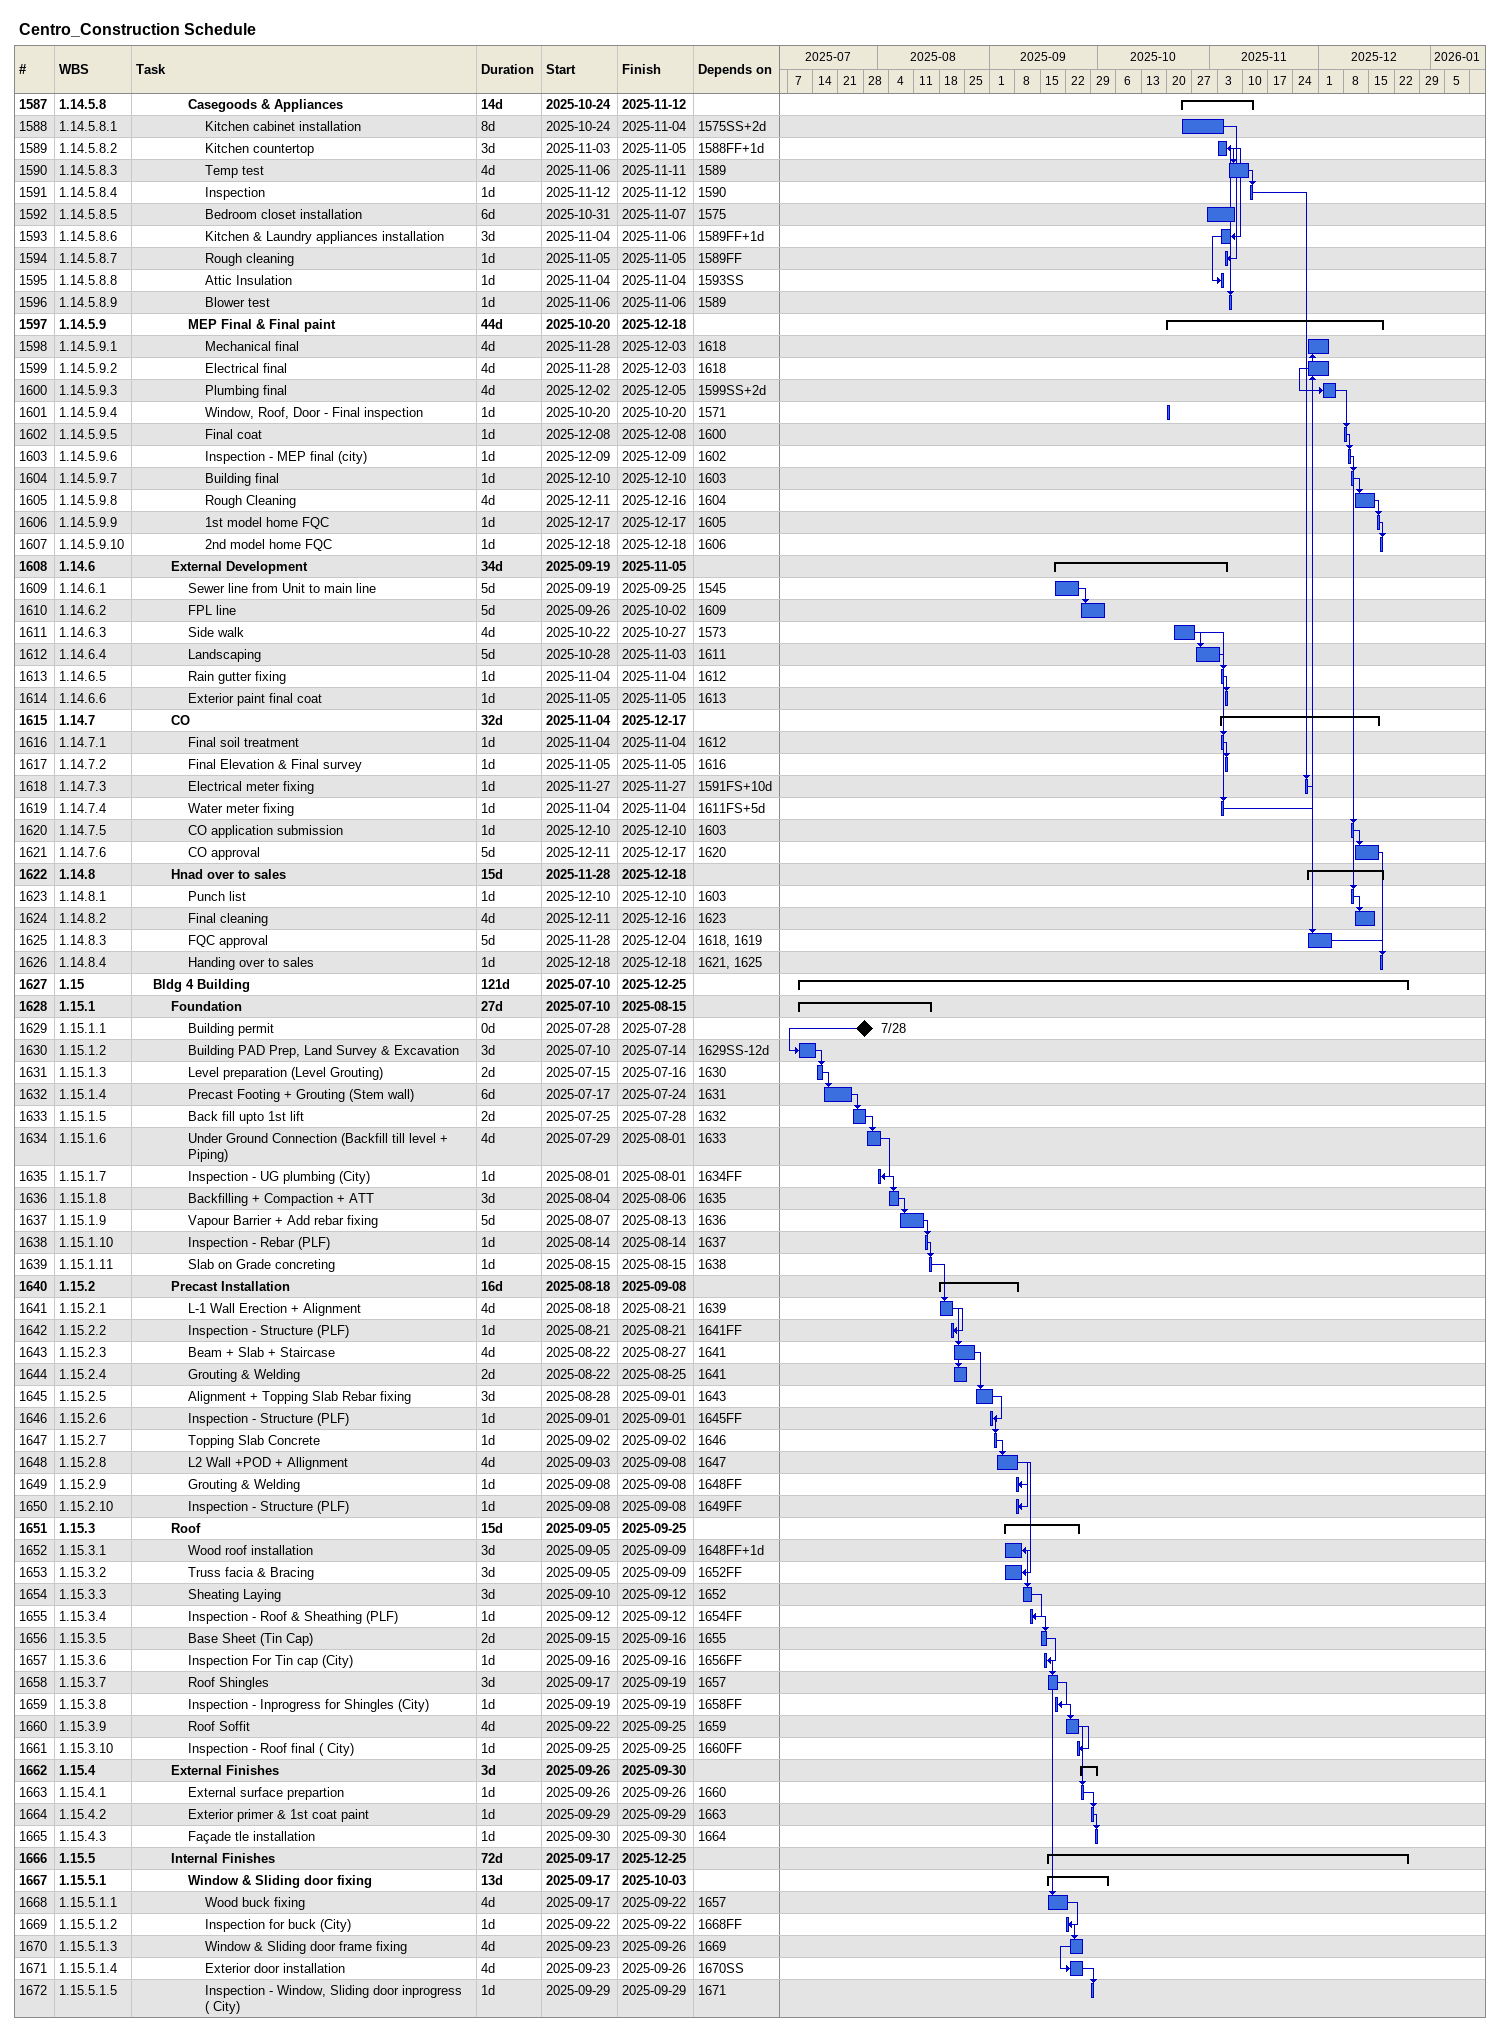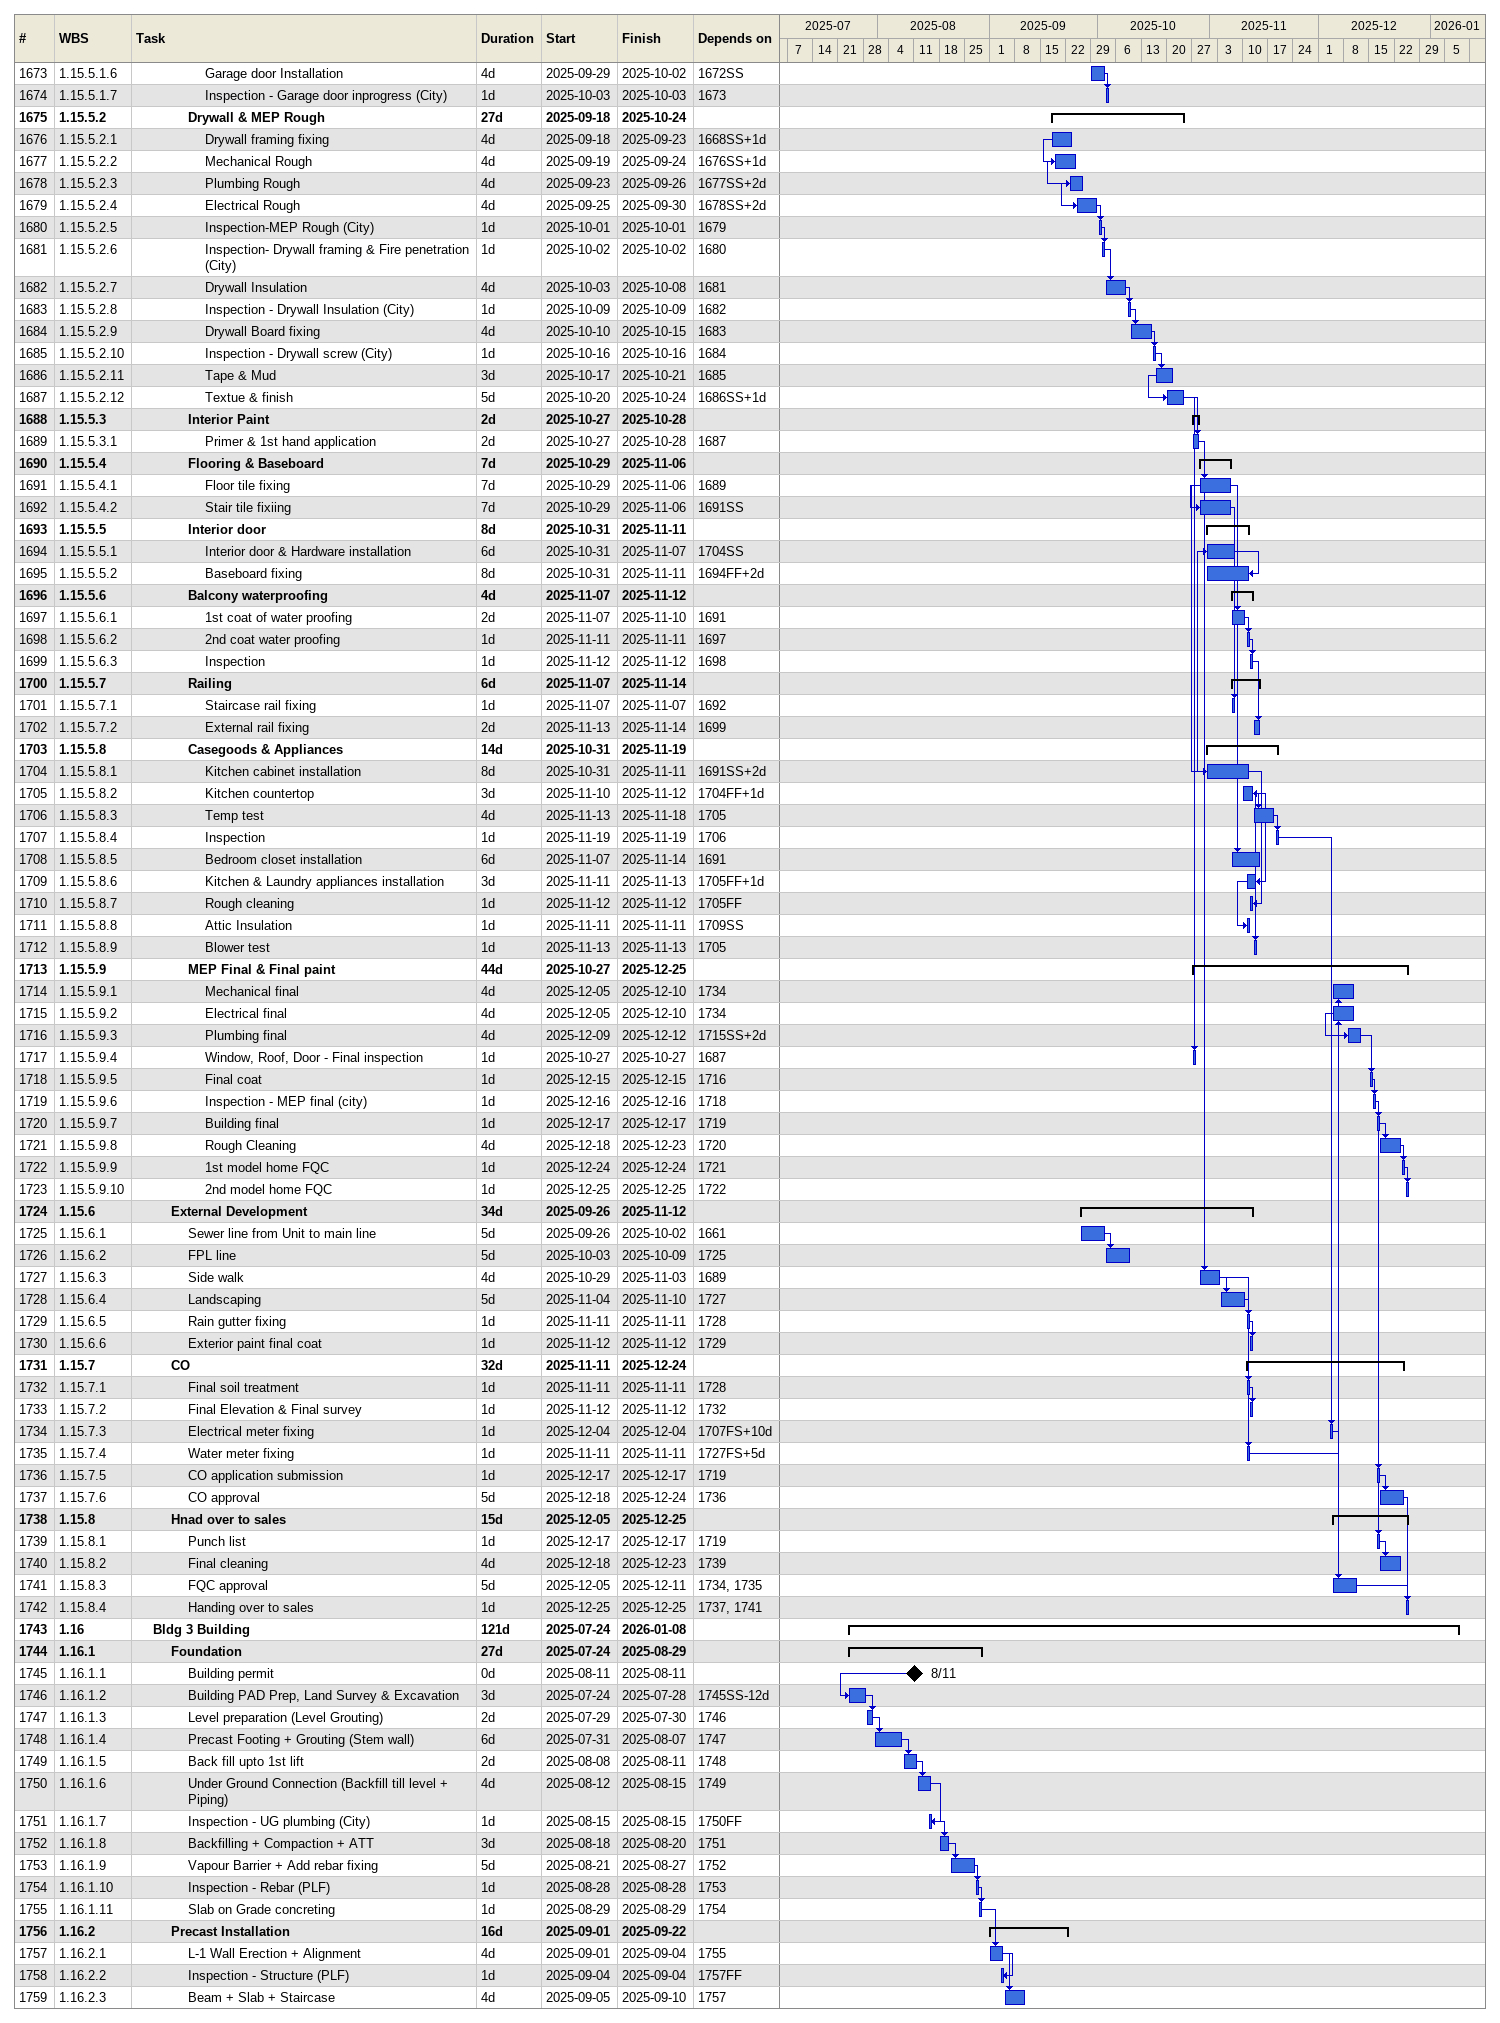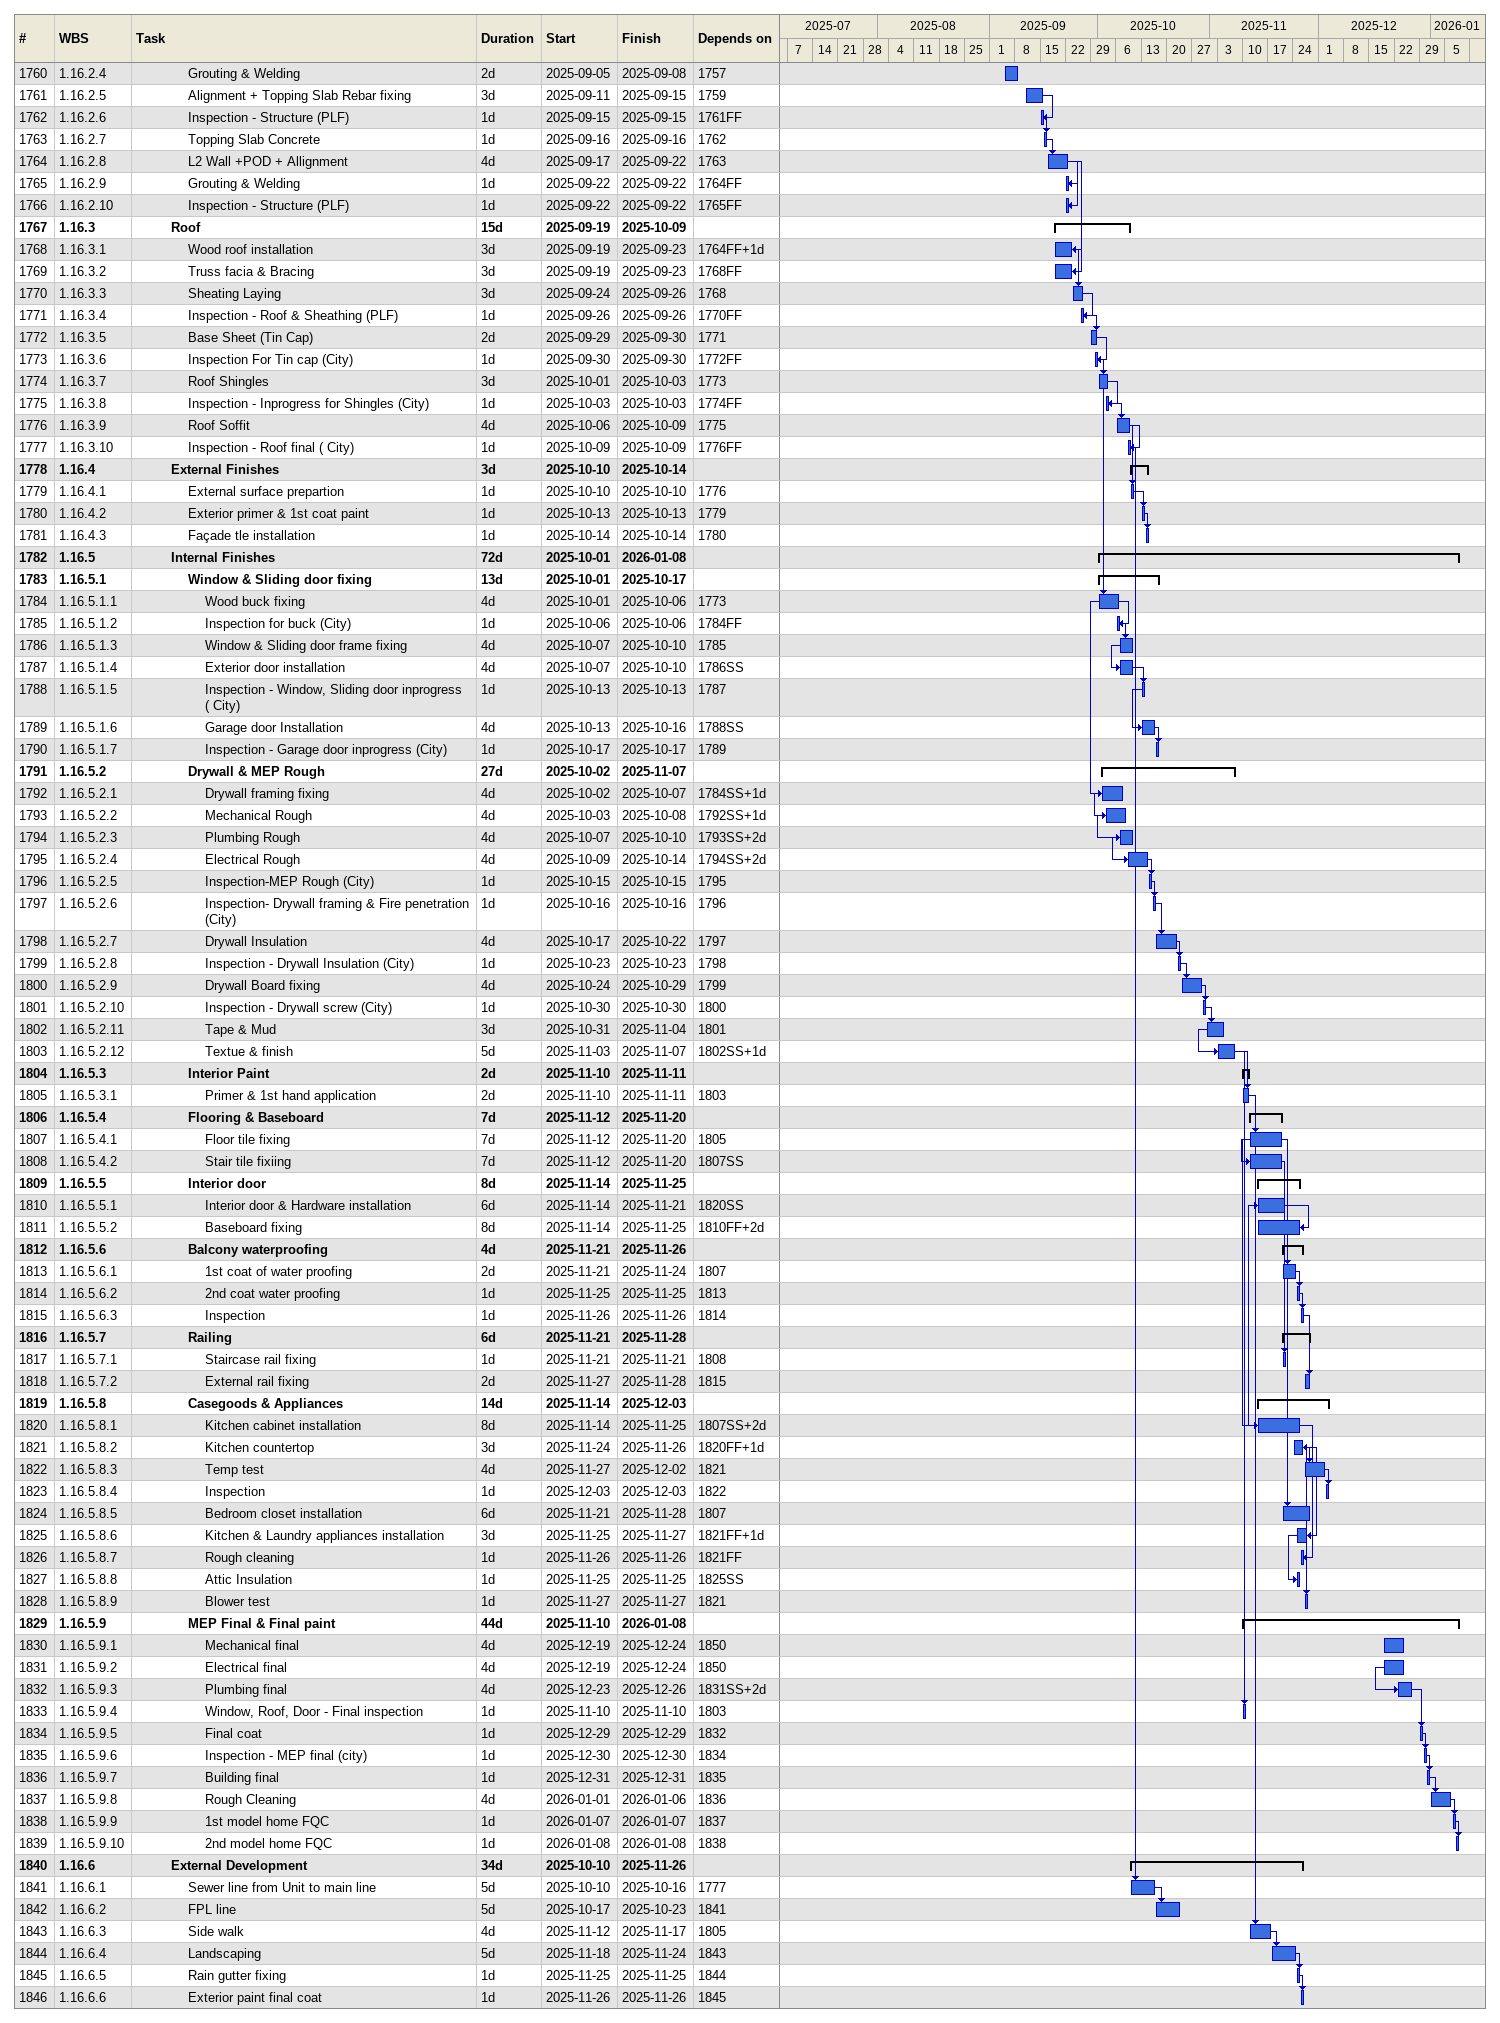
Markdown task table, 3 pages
Centro_Construction Schedule

| ID | WBS | Task | Duration | Start | Finish | Predecessors |
|---|---|---|---|---|---|---|
| 1587 | 1.14.5.8 | **Casegoods & Appliances** | 14d | 2025-10-24 | 2025-11-12 |  |
| 1588 | 1.14.5.8.1 | Kitchen cabinet installation | 8d | 2025-10-24 | 2025-11-04 | 1575SS+2d |
| 1589 | 1.14.5.8.2 | Kitchen countertop | 3d | 2025-11-03 | 2025-11-05 | 1588FF+1d |
| 1590 | 1.14.5.8.3 | Temp test | 4d | 2025-11-06 | 2025-11-11 | 1589 |
| 1591 | 1.14.5.8.4 | Inspection | 1d | 2025-11-12 | 2025-11-12 | 1590 |
| 1592 | 1.14.5.8.5 | Bedroom closet installation | 6d | 2025-10-31 | 2025-11-07 | 1575 |
| 1593 | 1.14.5.8.6 | Kitchen & Laundry appliances installation | 3d | 2025-11-04 | 2025-11-06 | 1589FF+1d |
| 1594 | 1.14.5.8.7 | Rough cleaning | 1d | 2025-11-05 | 2025-11-05 | 1589FF |
| 1595 | 1.14.5.8.8 | Attic Insulation | 1d | 2025-11-04 | 2025-11-04 | 1593SS |
| 1596 | 1.14.5.8.9 | Blower test | 1d | 2025-11-06 | 2025-11-06 | 1589 |
| 1597 | 1.14.5.9 | **MEP Final & Final paint** | 44d | 2025-10-20 | 2025-12-18 |  |
| 1598 | 1.14.5.9.1 | Mechanical final | 4d | 2025-11-28 | 2025-12-03 | 1618 |
| 1599 | 1.14.5.9.2 | Electrical final | 4d | 2025-11-28 | 2025-12-03 | 1618 |
| 1600 | 1.14.5.9.3 | Plumbing final | 4d | 2025-12-02 | 2025-12-05 | 1599SS+2d |
| 1601 | 1.14.5.9.4 | Window, Roof, Door - Final inspection | 1d | 2025-10-20 | 2025-10-20 | 1571 |
| 1602 | 1.14.5.9.5 | Final coat | 1d | 2025-12-08 | 2025-12-08 | 1600 |
| 1603 | 1.14.5.9.6 | Inspection - MEP final (city) | 1d | 2025-12-09 | 2025-12-09 | 1602 |
| 1604 | 1.14.5.9.7 | Building final | 1d | 2025-12-10 | 2025-12-10 | 1603 |
| 1605 | 1.14.5.9.8 | Rough Cleaning | 4d | 2025-12-11 | 2025-12-16 | 1604 |
| 1606 | 1.14.5.9.9 | 1st model home FQC | 1d | 2025-12-17 | 2025-12-17 | 1605 |
| 1607 | 1.14.5.9.10 | 2nd model home FQC | 1d | 2025-12-18 | 2025-12-18 | 1606 |
| 1608 | 1.14.6 | **External Development** | 34d | 2025-09-19 | 2025-11-05 |  |
| 1609 | 1.14.6.1 | Sewer line from Unit to main line | 5d | 2025-09-19 | 2025-09-25 | 1545 |
| 1610 | 1.14.6.2 | FPL line | 5d | 2025-09-26 | 2025-10-02 | 1609 |
| 1611 | 1.14.6.3 | Side walk | 4d | 2025-10-22 | 2025-10-27 | 1573 |
| 1612 | 1.14.6.4 | Landscaping | 5d | 2025-10-28 | 2025-11-03 | 1611 |
| 1613 | 1.14.6.5 | Rain gutter fixing | 1d | 2025-11-04 | 2025-11-04 | 1612 |
| 1614 | 1.14.6.6 | Exterior paint final coat | 1d | 2025-11-05 | 2025-11-05 | 1613 |
| 1615 | 1.14.7 | **CO** | 32d | 2025-11-04 | 2025-12-17 |  |
| 1616 | 1.14.7.1 | Final soil treatment | 1d | 2025-11-04 | 2025-11-04 | 1612 |
| 1617 | 1.14.7.2 | Final Elevation & Final survey | 1d | 2025-11-05 | 2025-11-05 | 1616 |
| 1618 | 1.14.7.3 | Electrical meter fixing | 1d | 2025-11-27 | 2025-11-27 | 1591FS+10d |
| 1619 | 1.14.7.4 | Water meter fixing | 1d | 2025-11-04 | 2025-11-04 | 1611FS+5d |
| 1620 | 1.14.7.5 | CO application submission | 1d | 2025-12-10 | 2025-12-10 | 1603 |
| 1621 | 1.14.7.6 | CO approval | 5d | 2025-12-11 | 2025-12-17 | 1620 |
| 1622 | 1.14.8 | **Hnad over to sales** | 15d | 2025-11-28 | 2025-12-18 |  |
| 1623 | 1.14.8.1 | Punch list | 1d | 2025-12-10 | 2025-12-10 | 1603 |
| 1624 | 1.14.8.2 | Final cleaning | 4d | 2025-12-11 | 2025-12-16 | 1623 |
| 1625 | 1.14.8.3 | FQC approval | 5d | 2025-11-28 | 2025-12-04 | 1618, 1619 |
| 1626 | 1.14.8.4 | Handing over to sales | 1d | 2025-12-18 | 2025-12-18 | 1621, 1625 |
| 1627 | 1.15 | **Bldg 4 Building** | 121d | 2025-07-10 | 2025-12-25 |  |
| 1628 | 1.15.1 | **Foundation** | 27d | 2025-07-10 | 2025-08-15 |  |
| 1629 | 1.15.1.1 | Building permit | 0d | 2025-07-28 | 2025-07-28 |  |
| 1630 | 1.15.1.2 | Building PAD Prep, Land Survey & Excavation | 3d | 2025-07-10 | 2025-07-14 | 1629SS-12d |
| 1631 | 1.15.1.3 | Level preparation (Level Grouting) | 2d | 2025-07-15 | 2025-07-16 | 1630 |
| 1632 | 1.15.1.4 | Precast Footing + Grouting (Stem wall) | 6d | 2025-07-17 | 2025-07-24 | 1631 |
| 1633 | 1.15.1.5 | Back fill upto 1st lift | 2d | 2025-07-25 | 2025-07-28 | 1632 |
| 1634 | 1.15.1.6 | Under Ground Connection (Backfill till level + Piping) | 4d | 2025-07-29 | 2025-08-01 | 1633 |
| 1635 | 1.15.1.7 | Inspection - UG plumbing (City) | 1d | 2025-08-01 | 2025-08-01 | 1634FF |
| 1636 | 1.15.1.8 | Backfilling + Compaction + ATT | 3d | 2025-08-04 | 2025-08-06 | 1635 |
| 1637 | 1.15.1.9 | Vapour Barrier + Add rebar fixing | 5d | 2025-08-07 | 2025-08-13 | 1636 |
| 1638 | 1.15.1.10 | Inspection - Rebar (PLF) | 1d | 2025-08-14 | 2025-08-14 | 1637 |
| 1639 | 1.15.1.11 | Slab on Grade concreting | 1d | 2025-08-15 | 2025-08-15 | 1638 |
| 1640 | 1.15.2 | **Precast Installation** | 16d | 2025-08-18 | 2025-09-08 |  |
| 1641 | 1.15.2.1 | L-1 Wall Erection + Alignment | 4d | 2025-08-18 | 2025-08-21 | 1639 |
| 1642 | 1.15.2.2 | Inspection - Structure (PLF) | 1d | 2025-08-21 | 2025-08-21 | 1641FF |
| 1643 | 1.15.2.3 | Beam + Slab + Staircase | 4d | 2025-08-22 | 2025-08-27 | 1641 |
| 1644 | 1.15.2.4 | Grouting & Welding | 2d | 2025-08-22 | 2025-08-25 | 1641 |
| 1645 | 1.15.2.5 | Alignment + Topping Slab Rebar fixing | 3d | 2025-08-28 | 2025-09-01 | 1643 |
| 1646 | 1.15.2.6 | Inspection - Structure (PLF) | 1d | 2025-09-01 | 2025-09-01 | 1645FF |
| 1647 | 1.15.2.7 | Topping Slab Concrete | 1d | 2025-09-02 | 2025-09-02 | 1646 |
| 1648 | 1.15.2.8 | L2 Wall +POD + Allignment | 4d | 2025-09-03 | 2025-09-08 | 1647 |
| 1649 | 1.15.2.9 | Grouting & Welding | 1d | 2025-09-08 | 2025-09-08 | 1648FF |
| 1650 | 1.15.2.10 | Inspection - Structure (PLF) | 1d | 2025-09-08 | 2025-09-08 | 1649FF |
| 1651 | 1.15.3 | **Roof** | 15d | 2025-09-05 | 2025-09-25 |  |
| 1652 | 1.15.3.1 | Wood roof installation | 3d | 2025-09-05 | 2025-09-09 | 1648FF+1d |
| 1653 | 1.15.3.2 | Truss facia & Bracing | 3d | 2025-09-05 | 2025-09-09 | 1652FF |
| 1654 | 1.15.3.3 | Sheating Laying | 3d | 2025-09-10 | 2025-09-12 | 1652 |
| 1655 | 1.15.3.4 | Inspection - Roof & Sheathing (PLF) | 1d | 2025-09-12 | 2025-09-12 | 1654FF |
| 1656 | 1.15.3.5 | Base Sheet (Tin Cap) | 2d | 2025-09-15 | 2025-09-16 | 1655 |
| 1657 | 1.15.3.6 | Inspection For Tin cap (City) | 1d | 2025-09-16 | 2025-09-16 | 1656FF |
| 1658 | 1.15.3.7 | Roof Shingles | 3d | 2025-09-17 | 2025-09-19 | 1657 |
| 1659 | 1.15.3.8 | Inspection - Inprogress for Shingles (City) | 1d | 2025-09-19 | 2025-09-19 | 1658FF |
| 1660 | 1.15.3.9 | Roof Soffit | 4d | 2025-09-22 | 2025-09-25 | 1659 |
| 1661 | 1.15.3.10 | Inspection - Roof final ( City) | 1d | 2025-09-25 | 2025-09-25 | 1660FF |
| 1662 | 1.15.4 | **External Finishes** | 3d | 2025-09-26 | 2025-09-30 |  |
| 1663 | 1.15.4.1 | External surface prepartion | 1d | 2025-09-26 | 2025-09-26 | 1660 |
| 1664 | 1.15.4.2 | Exterior primer & 1st coat paint | 1d | 2025-09-29 | 2025-09-29 | 1663 |
| 1665 | 1.15.4.3 | Façade tle installation | 1d | 2025-09-30 | 2025-09-30 | 1664 |
| 1666 | 1.15.5 | **Internal Finishes** | 72d | 2025-09-17 | 2025-12-25 |  |
| 1667 | 1.15.5.1 | **Window & Sliding door fixing** | 13d | 2025-09-17 | 2025-10-03 |  |
| 1668 | 1.15.5.1.1 | Wood buck fixing | 4d | 2025-09-17 | 2025-09-22 | 1657 |
| 1669 | 1.15.5.1.2 | Inspection for buck (City) | 1d | 2025-09-22 | 2025-09-22 | 1668FF |
| 1670 | 1.15.5.1.3 | Window & Sliding door frame fixing | 4d | 2025-09-23 | 2025-09-26 | 1669 |
| 1671 | 1.15.5.1.4 | Exterior door installation | 4d | 2025-09-23 | 2025-09-26 | 1670SS |
| 1672 | 1.15.5.1.5 | Inspection - Window, Sliding door inprogress ( City) | 1d | 2025-09-29 | 2025-09-29 | 1671 |
| 1673 | 1.15.5.1.6 | Garage door Installation | 4d | 2025-09-29 | 2025-10-02 | 1672SS |
| 1674 | 1.15.5.1.7 | Inspection - Garage door inprogress (City) | 1d | 2025-10-03 | 2025-10-03 | 1673 |
| 1675 | 1.15.5.2 | **Drywall & MEP Rough** | 27d | 2025-09-18 | 2025-10-24 |  |
| 1676 | 1.15.5.2.1 | Drywall framing fixing | 4d | 2025-09-18 | 2025-09-23 | 1668SS+1d |
| 1677 | 1.15.5.2.2 | Mechanical Rough | 4d | 2025-09-19 | 2025-09-24 | 1676SS+1d |
| 1678 | 1.15.5.2.3 | Plumbing Rough | 4d | 2025-09-23 | 2025-09-26 | 1677SS+2d |
| 1679 | 1.15.5.2.4 | Electrical Rough | 4d | 2025-09-25 | 2025-09-30 | 1678SS+2d |
| 1680 | 1.15.5.2.5 | Inspection-MEP Rough (City) | 1d | 2025-10-01 | 2025-10-01 | 1679 |
| 1681 | 1.15.5.2.6 | Inspection- Drywall framing & Fire penetration (City) | 1d | 2025-10-02 | 2025-10-02 | 1680 |
| 1682 | 1.15.5.2.7 | Drywall Insulation | 4d | 2025-10-03 | 2025-10-08 | 1681 |
| 1683 | 1.15.5.2.8 | Inspection - Drywall Insulation (City) | 1d | 2025-10-09 | 2025-10-09 | 1682 |
| 1684 | 1.15.5.2.9 | Drywall Board fixing | 4d | 2025-10-10 | 2025-10-15 | 1683 |
| 1685 | 1.15.5.2.10 | Inspection - Drywall screw (City) | 1d | 2025-10-16 | 2025-10-16 | 1684 |
| 1686 | 1.15.5.2.11 | Tape & Mud | 3d | 2025-10-17 | 2025-10-21 | 1685 |
| 1687 | 1.15.5.2.12 | Textue & finish | 5d | 2025-10-20 | 2025-10-24 | 1686SS+1d |
| 1688 | 1.15.5.3 | **Interior Paint** | 2d | 2025-10-27 | 2025-10-28 |  |
| 1689 | 1.15.5.3.1 | Primer & 1st hand application | 2d | 2025-10-27 | 2025-10-28 | 1687 |
| 1690 | 1.15.5.4 | **Flooring & Baseboard** | 7d | 2025-10-29 | 2025-11-06 |  |
| 1691 | 1.15.5.4.1 | Floor tile fixing | 7d | 2025-10-29 | 2025-11-06 | 1689 |
| 1692 | 1.15.5.4.2 | Stair tile fixiing | 7d | 2025-10-29 | 2025-11-06 | 1691SS |
| 1693 | 1.15.5.5 | **Interior door** | 8d | 2025-10-31 | 2025-11-11 |  |
| 1694 | 1.15.5.5.1 | Interior door & Hardware installation | 6d | 2025-10-31 | 2025-11-07 | 1704SS |
| 1695 | 1.15.5.5.2 | Baseboard fixing | 8d | 2025-10-31 | 2025-11-11 | 1694FF+2d |
| 1696 | 1.15.5.6 | **Balcony waterproofing** | 4d | 2025-11-07 | 2025-11-12 |  |
| 1697 | 1.15.5.6.1 | 1st coat of water proofing | 2d | 2025-11-07 | 2025-11-10 | 1691 |
| 1698 | 1.15.5.6.2 | 2nd coat water proofing | 1d | 2025-11-11 | 2025-11-11 | 1697 |
| 1699 | 1.15.5.6.3 | Inspection | 1d | 2025-11-12 | 2025-11-12 | 1698 |
| 1700 | 1.15.5.7 | **Railing** | 6d | 2025-11-07 | 2025-11-14 |  |
| 1701 | 1.15.5.7.1 | Staircase rail fixing | 1d | 2025-11-07 | 2025-11-07 | 1692 |
| 1702 | 1.15.5.7.2 | External rail fixing | 2d | 2025-11-13 | 2025-11-14 | 1699 |
| 1703 | 1.15.5.8 | **Casegoods & Appliances** | 14d | 2025-10-31 | 2025-11-19 |  |
| 1704 | 1.15.5.8.1 | Kitchen cabinet installation | 8d | 2025-10-31 | 2025-11-11 | 1691SS+2d |
| 1705 | 1.15.5.8.2 | Kitchen countertop | 3d | 2025-11-10 | 2025-11-12 | 1704FF+1d |
| 1706 | 1.15.5.8.3 | Temp test | 4d | 2025-11-13 | 2025-11-18 | 1705 |
| 1707 | 1.15.5.8.4 | Inspection | 1d | 2025-11-19 | 2025-11-19 | 1706 |
| 1708 | 1.15.5.8.5 | Bedroom closet installation | 6d | 2025-11-07 | 2025-11-14 | 1691 |
| 1709 | 1.15.5.8.6 | Kitchen & Laundry appliances installation | 3d | 2025-11-11 | 2025-11-13 | 1705FF+1d |
| 1710 | 1.15.5.8.7 | Rough cleaning | 1d | 2025-11-12 | 2025-11-12 | 1705FF |
| 1711 | 1.15.5.8.8 | Attic Insulation | 1d | 2025-11-11 | 2025-11-11 | 1709SS |
| 1712 | 1.15.5.8.9 | Blower test | 1d | 2025-11-13 | 2025-11-13 | 1705 |
| 1713 | 1.15.5.9 | **MEP Final & Final paint** | 44d | 2025-10-27 | 2025-12-25 |  |
| 1714 | 1.15.5.9.1 | Mechanical final | 4d | 2025-12-05 | 2025-12-10 | 1734 |
| 1715 | 1.15.5.9.2 | Electrical final | 4d | 2025-12-05 | 2025-12-10 | 1734 |
| 1716 | 1.15.5.9.3 | Plumbing final | 4d | 2025-12-09 | 2025-12-12 | 1715SS+2d |
| 1717 | 1.15.5.9.4 | Window, Roof, Door - Final inspection | 1d | 2025-10-27 | 2025-10-27 | 1687 |
| 1718 | 1.15.5.9.5 | Final coat | 1d | 2025-12-15 | 2025-12-15 | 1716 |
| 1719 | 1.15.5.9.6 | Inspection - MEP final (city) | 1d | 2025-12-16 | 2025-12-16 | 1718 |
| 1720 | 1.15.5.9.7 | Building final | 1d | 2025-12-17 | 2025-12-17 | 1719 |
| 1721 | 1.15.5.9.8 | Rough Cleaning | 4d | 2025-12-18 | 2025-12-23 | 1720 |
| 1722 | 1.15.5.9.9 | 1st model home FQC | 1d | 2025-12-24 | 2025-12-24 | 1721 |
| 1723 | 1.15.5.9.10 | 2nd model home FQC | 1d | 2025-12-25 | 2025-12-25 | 1722 |
| 1724 | 1.15.6 | **External Development** | 34d | 2025-09-26 | 2025-11-12 |  |
| 1725 | 1.15.6.1 | Sewer line from Unit to main line | 5d | 2025-09-26 | 2025-10-02 | 1661 |
| 1726 | 1.15.6.2 | FPL line | 5d | 2025-10-03 | 2025-10-09 | 1725 |
| 1727 | 1.15.6.3 | Side walk | 4d | 2025-10-29 | 2025-11-03 | 1689 |
| 1728 | 1.15.6.4 | Landscaping | 5d | 2025-11-04 | 2025-11-10 | 1727 |
| 1729 | 1.15.6.5 | Rain gutter fixing | 1d | 2025-11-11 | 2025-11-11 | 1728 |
| 1730 | 1.15.6.6 | Exterior paint final coat | 1d | 2025-11-12 | 2025-11-12 | 1729 |
| 1731 | 1.15.7 | **CO** | 32d | 2025-11-11 | 2025-12-24 |  |
| 1732 | 1.15.7.1 | Final soil treatment | 1d | 2025-11-11 | 2025-11-11 | 1728 |
| 1733 | 1.15.7.2 | Final Elevation & Final survey | 1d | 2025-11-12 | 2025-11-12 | 1732 |
| 1734 | 1.15.7.3 | Electrical meter fixing | 1d | 2025-12-04 | 2025-12-04 | 1707FS+10d |
| 1735 | 1.15.7.4 | Water meter fixing | 1d | 2025-11-11 | 2025-11-11 | 1727FS+5d |
| 1736 | 1.15.7.5 | CO application submission | 1d | 2025-12-17 | 2025-12-17 | 1719 |
| 1737 | 1.15.7.6 | CO approval | 5d | 2025-12-18 | 2025-12-24 | 1736 |
| 1738 | 1.15.8 | **Hnad over to sales** | 15d | 2025-12-05 | 2025-12-25 |  |
| 1739 | 1.15.8.1 | Punch list | 1d | 2025-12-17 | 2025-12-17 | 1719 |
| 1740 | 1.15.8.2 | Final cleaning | 4d | 2025-12-18 | 2025-12-23 | 1739 |
| 1741 | 1.15.8.3 | FQC approval | 5d | 2025-12-05 | 2025-12-11 | 1734, 1735 |
| 1742 | 1.15.8.4 | Handing over to sales | 1d | 2025-12-25 | 2025-12-25 | 1737, 1741 |
| 1743 | 1.16 | **Bldg 3 Building** | 121d | 2025-07-24 | 2026-01-08 |  |
| 1744 | 1.16.1 | **Foundation** | 27d | 2025-07-24 | 2025-08-29 |  |
| 1745 | 1.16.1.1 | Building permit | 0d | 2025-08-11 | 2025-08-11 |  |
| 1746 | 1.16.1.2 | Building PAD Prep, Land Survey & Excavation | 3d | 2025-07-24 | 2025-07-28 | 1745SS-12d |
| 1747 | 1.16.1.3 | Level preparation (Level Grouting) | 2d | 2025-07-29 | 2025-07-30 | 1746 |
| 1748 | 1.16.1.4 | Precast Footing + Grouting (Stem wall) | 6d | 2025-07-31 | 2025-08-07 | 1747 |
| 1749 | 1.16.1.5 | Back fill upto 1st lift | 2d | 2025-08-08 | 2025-08-11 | 1748 |
| 1750 | 1.16.1.6 | Under Ground Connection (Backfill till level + Piping) | 4d | 2025-08-12 | 2025-08-15 | 1749 |
| 1751 | 1.16.1.7 | Inspection - UG plumbing (City) | 1d | 2025-08-15 | 2025-08-15 | 1750FF |
| 1752 | 1.16.1.8 | Backfilling + Compaction + ATT | 3d | 2025-08-18 | 2025-08-20 | 1751 |
| 1753 | 1.16.1.9 | Vapour Barrier + Add rebar fixing | 5d | 2025-08-21 | 2025-08-27 | 1752 |
| 1754 | 1.16.1.10 | Inspection - Rebar (PLF) | 1d | 2025-08-28 | 2025-08-28 | 1753 |
| 1755 | 1.16.1.11 | Slab on Grade concreting | 1d | 2025-08-29 | 2025-08-29 | 1754 |
| 1756 | 1.16.2 | **Precast Installation** | 16d | 2025-09-01 | 2025-09-22 |  |
| 1757 | 1.16.2.1 | L-1 Wall Erection + Alignment | 4d | 2025-09-01 | 2025-09-04 | 1755 |
| 1758 | 1.16.2.2 | Inspection - Structure (PLF) | 1d | 2025-09-04 | 2025-09-04 | 1757FF |
| 1759 | 1.16.2.3 | Beam + Slab + Staircase | 4d | 2025-09-05 | 2025-09-10 | 1757 |
| 1760 | 1.16.2.4 | Grouting & Welding | 2d | 2025-09-05 | 2025-09-08 | 1757 |
| 1761 | 1.16.2.5 | Alignment + Topping Slab Rebar fixing | 3d | 2025-09-11 | 2025-09-15 | 1759 |
| 1762 | 1.16.2.6 | Inspection - Structure (PLF) | 1d | 2025-09-15 | 2025-09-15 | 1761FF |
| 1763 | 1.16.2.7 | Topping Slab Concrete | 1d | 2025-09-16 | 2025-09-16 | 1762 |
| 1764 | 1.16.2.8 | L2 Wall +POD + Allignment | 4d | 2025-09-17 | 2025-09-22 | 1763 |
| 1765 | 1.16.2.9 | Grouting & Welding | 1d | 2025-09-22 | 2025-09-22 | 1764FF |
| 1766 | 1.16.2.10 | Inspection - Structure (PLF) | 1d | 2025-09-22 | 2025-09-22 | 1765FF |
| 1767 | 1.16.3 | **Roof** | 15d | 2025-09-19 | 2025-10-09 |  |
| 1768 | 1.16.3.1 | Wood roof installation | 3d | 2025-09-19 | 2025-09-23 | 1764FF+1d |
| 1769 | 1.16.3.2 | Truss facia & Bracing | 3d | 2025-09-19 | 2025-09-23 | 1768FF |
| 1770 | 1.16.3.3 | Sheating Laying | 3d | 2025-09-24 | 2025-09-26 | 1768 |
| 1771 | 1.16.3.4 | Inspection - Roof & Sheathing (PLF) | 1d | 2025-09-26 | 2025-09-26 | 1770FF |
| 1772 | 1.16.3.5 | Base Sheet (Tin Cap) | 2d | 2025-09-29 | 2025-09-30 | 1771 |
| 1773 | 1.16.3.6 | Inspection For Tin cap (City) | 1d | 2025-09-30 | 2025-09-30 | 1772FF |
| 1774 | 1.16.3.7 | Roof Shingles | 3d | 2025-10-01 | 2025-10-03 | 1773 |
| 1775 | 1.16.3.8 | Inspection - Inprogress for Shingles (City) | 1d | 2025-10-03 | 2025-10-03 | 1774FF |
| 1776 | 1.16.3.9 | Roof Soffit | 4d | 2025-10-06 | 2025-10-09 | 1775 |
| 1777 | 1.16.3.10 | Inspection - Roof final ( City) | 1d | 2025-10-09 | 2025-10-09 | 1776FF |
| 1778 | 1.16.4 | **External Finishes** | 3d | 2025-10-10 | 2025-10-14 |  |
| 1779 | 1.16.4.1 | External surface prepartion | 1d | 2025-10-10 | 2025-10-10 | 1776 |
| 1780 | 1.16.4.2 | Exterior primer & 1st coat paint | 1d | 2025-10-13 | 2025-10-13 | 1779 |
| 1781 | 1.16.4.3 | Façade tle installation | 1d | 2025-10-14 | 2025-10-14 | 1780 |
| 1782 | 1.16.5 | **Internal Finishes** | 72d | 2025-10-01 | 2026-01-08 |  |
| 1783 | 1.16.5.1 | **Window & Sliding door fixing** | 13d | 2025-10-01 | 2025-10-17 |  |
| 1784 | 1.16.5.1.1 | Wood buck fixing | 4d | 2025-10-01 | 2025-10-06 | 1773 |
| 1785 | 1.16.5.1.2 | Inspection for buck (City) | 1d | 2025-10-06 | 2025-10-06 | 1784FF |
| 1786 | 1.16.5.1.3 | Window & Sliding door frame fixing | 4d | 2025-10-07 | 2025-10-10 | 1785 |
| 1787 | 1.16.5.1.4 | Exterior door installation | 4d | 2025-10-07 | 2025-10-10 | 1786SS |
| 1788 | 1.16.5.1.5 | Inspection - Window, Sliding door inprogress ( City) | 1d | 2025-10-13 | 2025-10-13 | 1787 |
| 1789 | 1.16.5.1.6 | Garage door Installation | 4d | 2025-10-13 | 2025-10-16 | 1788SS |
| 1790 | 1.16.5.1.7 | Inspection - Garage door inprogress (City) | 1d | 2025-10-17 | 2025-10-17 | 1789 |
| 1791 | 1.16.5.2 | **Drywall & MEP Rough** | 27d | 2025-10-02 | 2025-11-07 |  |
| 1792 | 1.16.5.2.1 | Drywall framing fixing | 4d | 2025-10-02 | 2025-10-07 | 1784SS+1d |
| 1793 | 1.16.5.2.2 | Mechanical Rough | 4d | 2025-10-03 | 2025-10-08 | 1792SS+1d |
| 1794 | 1.16.5.2.3 | Plumbing Rough | 4d | 2025-10-07 | 2025-10-10 | 1793SS+2d |
| 1795 | 1.16.5.2.4 | Electrical Rough | 4d | 2025-10-09 | 2025-10-14 | 1794SS+2d |
| 1796 | 1.16.5.2.5 | Inspection-MEP Rough (City) | 1d | 2025-10-15 | 2025-10-15 | 1795 |
| 1797 | 1.16.5.2.6 | Inspection- Drywall framing & Fire penetration (City) | 1d | 2025-10-16 | 2025-10-16 | 1796 |
| 1798 | 1.16.5.2.7 | Drywall Insulation | 4d | 2025-10-17 | 2025-10-22 | 1797 |
| 1799 | 1.16.5.2.8 | Inspection - Drywall Insulation (City) | 1d | 2025-10-23 | 2025-10-23 | 1798 |
| 1800 | 1.16.5.2.9 | Drywall Board fixing | 4d | 2025-10-24 | 2025-10-29 | 1799 |
| 1801 | 1.16.5.2.10 | Inspection - Drywall screw (City) | 1d | 2025-10-30 | 2025-10-30 | 1800 |
| 1802 | 1.16.5.2.11 | Tape & Mud | 3d | 2025-10-31 | 2025-11-04 | 1801 |
| 1803 | 1.16.5.2.12 | Textue & finish | 5d | 2025-11-03 | 2025-11-07 | 1802SS+1d |
| 1804 | 1.16.5.3 | **Interior Paint** | 2d | 2025-11-10 | 2025-11-11 |  |
| 1805 | 1.16.5.3.1 | Primer & 1st hand application | 2d | 2025-11-10 | 2025-11-11 | 1803 |
| 1806 | 1.16.5.4 | **Flooring & Baseboard** | 7d | 2025-11-12 | 2025-11-20 |  |
| 1807 | 1.16.5.4.1 | Floor tile fixing | 7d | 2025-11-12 | 2025-11-20 | 1805 |
| 1808 | 1.16.5.4.2 | Stair tile fixiing | 7d | 2025-11-12 | 2025-11-20 | 1807SS |
| 1809 | 1.16.5.5 | **Interior door** | 8d | 2025-11-14 | 2025-11-25 |  |
| 1810 | 1.16.5.5.1 | Interior door & Hardware installation | 6d | 2025-11-14 | 2025-11-21 | 1820SS |
| 1811 | 1.16.5.5.2 | Baseboard fixing | 8d | 2025-11-14 | 2025-11-25 | 1810FF+2d |
| 1812 | 1.16.5.6 | **Balcony waterproofing** | 4d | 2025-11-21 | 2025-11-26 |  |
| 1813 | 1.16.5.6.1 | 1st coat of water proofing | 2d | 2025-11-21 | 2025-11-24 | 1807 |
| 1814 | 1.16.5.6.2 | 2nd coat water proofing | 1d | 2025-11-25 | 2025-11-25 | 1813 |
| 1815 | 1.16.5.6.3 | Inspection | 1d | 2025-11-26 | 2025-11-26 | 1814 |
| 1816 | 1.16.5.7 | **Railing** | 6d | 2025-11-21 | 2025-11-28 |  |
| 1817 | 1.16.5.7.1 | Staircase rail fixing | 1d | 2025-11-21 | 2025-11-21 | 1808 |
| 1818 | 1.16.5.7.2 | External rail fixing | 2d | 2025-11-27 | 2025-11-28 | 1815 |
| 1819 | 1.16.5.8 | **Casegoods & Appliances** | 14d | 2025-11-14 | 2025-12-03 |  |
| 1820 | 1.16.5.8.1 | Kitchen cabinet installation | 8d | 2025-11-14 | 2025-11-25 | 1807SS+2d |
| 1821 | 1.16.5.8.2 | Kitchen countertop | 3d | 2025-11-24 | 2025-11-26 | 1820FF+1d |
| 1822 | 1.16.5.8.3 | Temp test | 4d | 2025-11-27 | 2025-12-02 | 1821 |
| 1823 | 1.16.5.8.4 | Inspection | 1d | 2025-12-03 | 2025-12-03 | 1822 |
| 1824 | 1.16.5.8.5 | Bedroom closet installation | 6d | 2025-11-21 | 2025-11-28 | 1807 |
| 1825 | 1.16.5.8.6 | Kitchen & Laundry appliances installation | 3d | 2025-11-25 | 2025-11-27 | 1821FF+1d |
| 1826 | 1.16.5.8.7 | Rough cleaning | 1d | 2025-11-26 | 2025-11-26 | 1821FF |
| 1827 | 1.16.5.8.8 | Attic Insulation | 1d | 2025-11-25 | 2025-11-25 | 1825SS |
| 1828 | 1.16.5.8.9 | Blower test | 1d | 2025-11-27 | 2025-11-27 | 1821 |
| 1829 | 1.16.5.9 | **MEP Final & Final paint** | 44d | 2025-11-10 | 2026-01-08 |  |
| 1830 | 1.16.5.9.1 | Mechanical final | 4d | 2025-12-19 | 2025-12-24 | 1850 |
| 1831 | 1.16.5.9.2 | Electrical final | 4d | 2025-12-19 | 2025-12-24 | 1850 |
| 1832 | 1.16.5.9.3 | Plumbing final | 4d | 2025-12-23 | 2025-12-26 | 1831SS+2d |
| 1833 | 1.16.5.9.4 | Window, Roof, Door - Final inspection | 1d | 2025-11-10 | 2025-11-10 | 1803 |
| 1834 | 1.16.5.9.5 | Final coat | 1d | 2025-12-29 | 2025-12-29 | 1832 |
| 1835 | 1.16.5.9.6 | Inspection - MEP final (city) | 1d | 2025-12-30 | 2025-12-30 | 1834 |
| 1836 | 1.16.5.9.7 | Building final | 1d | 2025-12-31 | 2025-12-31 | 1835 |
| 1837 | 1.16.5.9.8 | Rough Cleaning | 4d | 2026-01-01 | 2026-01-06 | 1836 |
| 1838 | 1.16.5.9.9 | 1st model home FQC | 1d | 2026-01-07 | 2026-01-07 | 1837 |
| 1839 | 1.16.5.9.10 | 2nd model home FQC | 1d | 2026-01-08 | 2026-01-08 | 1838 |
| 1840 | 1.16.6 | **External Development** | 34d | 2025-10-10 | 2025-11-26 |  |
| 1841 | 1.16.6.1 | Sewer line from Unit to main line | 5d | 2025-10-10 | 2025-10-16 | 1777 |
| 1842 | 1.16.6.2 | FPL line | 5d | 2025-10-17 | 2025-10-23 | 1841 |
| 1843 | 1.16.6.3 | Side walk | 4d | 2025-11-12 | 2025-11-17 | 1805 |
| 1844 | 1.16.6.4 | Landscaping | 5d | 2025-11-18 | 2025-11-24 | 1843 |
| 1845 | 1.16.6.5 | Rain gutter fixing | 1d | 2025-11-25 | 2025-11-25 | 1844 |
| 1846 | 1.16.6.6 | Exterior paint final coat | 1d | 2025-11-26 | 2025-11-26 | 1845 |
